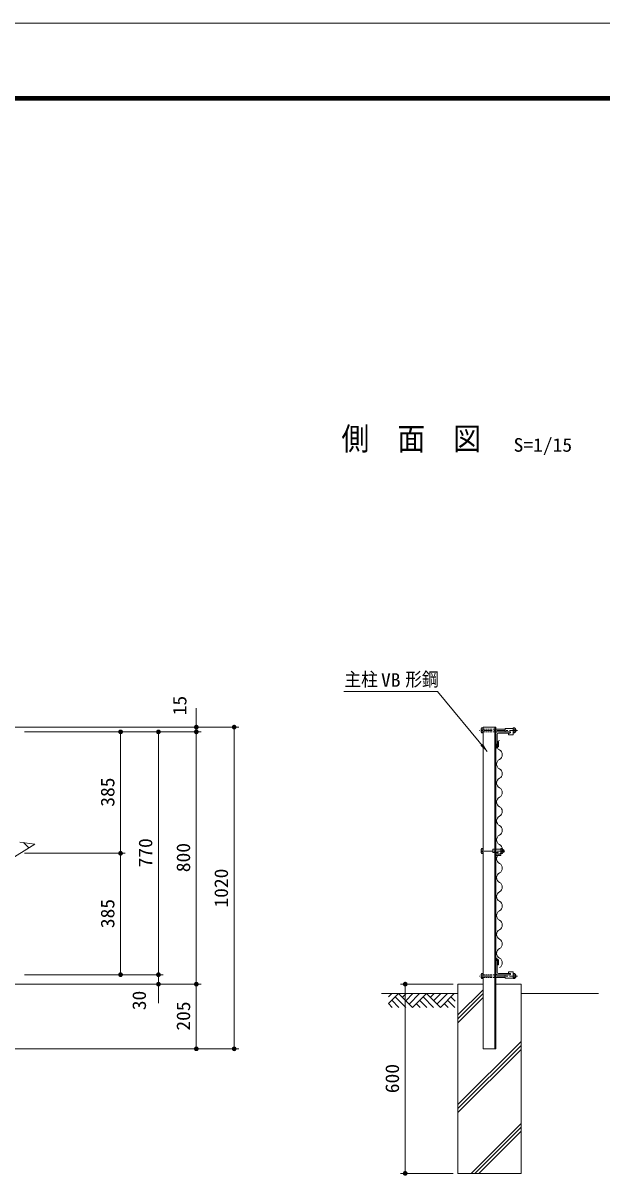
# Model space of a CAD drawing. Units: millimetres at full size. Extents: x -4455 to 4455, y -3150 to 3150.
# Drawn here: x -1088 to 747, y -509 to 3150 of the extents above; entities that cross this region are included whole.
import ezdxf
from ezdxf.enums import TextEntityAlignment as Align

# ---------------------------------------------------------------- set-up
doc = ezdxf.new("R2010")
doc.units = ezdxf.units.MM
doc.header["$LTSCALE"] = 20
for name, pattern in [('USER1', [2, 1.25, -0.25, 0.25, -0.25]), ('USER2', [4.7625, 3.175, -1.5875]), ('USER3', [0.375, 0.25, -0.125])]:
    doc.linetypes.add(name, pattern=pattern)
for name, color, linetype, lineweight in [('0-0_6文字', 3, 'Continuous', 18), ('0-1_4基礎', 4, 'Continuous', 18), ('0-2_5寸法', 1, 'Continuous', 18), ('0-3_SUNPOU', 1, 'Continuous', 18), ('0-4_1部材', 3, 'Continuous', 18), ('0-8_8部品', 3, 'Continuous', 18), ('0-A_2網', 4, 'Continuous', 18), ('0-C_GL', 7, 'Continuous', 18), ('0-D_0', 3, 'Continuous', 18), ('0-F_D-TTL', 7, 'Continuous', 18)]:
    doc.layers.add(name, color=color, linetype=linetype, lineweight=lineweight)
doc.styles.add('ＭＳ ゴシック', font='')
doc.styles.get('ＭＳ ゴシック').set_extended_font_data('MS Gothic')

# ---------------------------------------------------------------- blocks, each defined once
blk = doc.blocks.new('M1')
at = {"layer": '0-3_SUNPOU'}
blk.add_line((-5, 0), (-38.58, 0), dxfattribs=at)
for points in [[(0, 0), (-5, 0), (-4.96, 0.63)], [(0, 0), (-4.96, -0.63), (-5, 0)], [(0, 0), (-4.96, 0.63), (-4.84, 1.24)], [(0, 0), (-4.84, -1.24), (-4.96, -0.63)], [(0, 0), (-4.84, 1.24), (-4.65, 1.84)], [(0, 0), (-4.65, -1.84), (-4.84, -1.24)], [(0, 0), (-4.65, 1.84), (-4.38, 2.41)], [(0, 0), (-4.38, -2.41), (-4.65, -1.84)], [(0, 0), (-4.38, 2.41), (-4.05, 2.94)], [(0, 0), (-4.05, -2.94), (-4.38, -2.41)], [(0, 0), (-4.05, 2.94), (-3.64, 3.42)], [(0, 0), (-3.64, -3.42), (-4.05, -2.94)], [(0, 0), (-3.64, 3.42), (-3.19, 3.85)], [(0, 0), (-3.19, -3.85), (-3.64, -3.42)], [(0, 0), (-3.19, 3.85), (-2.68, 4.22)], [(0, 0), (-2.68, -4.22), (-3.19, -3.85)], [(0, 0), (-2.68, 4.22), (-2.13, 4.52)], [(0, 0), (-2.13, -4.52), (-2.68, -4.22)], [(0, 0), (-2.13, 4.52), (-1.55, 4.76)], [(0, 0), (-1.55, -4.76), (-2.13, -4.52)], [(0, 0), (-1.55, 4.76), (-0.94, 4.91)], [(0, 0), (-0.94, -4.91), (-1.55, -4.76)], [(0, 0), (-0.94, 4.91), (-0.31, 4.99)], [(0, 0), (-0.31, -4.99), (-0.94, -4.91)], [(0, 0), (-0.31, 4.99), (0.31, 4.99)], [(0, 0), (0.31, -4.99), (-0.31, -4.99)], [(0, 0), (0.31, 4.99), (0.94, 4.91)], [(0, 0), (0.94, 4.91), (1.55, 4.76)], [(0, 0), (1.55, 4.76), (2.13, 4.52)], [(0, 0), (2.13, 4.52), (2.68, 4.22)], [(0, 0), (2.68, 4.22), (3.19, 3.85)], [(0, 0), (3.19, 3.85), (3.64, 3.42)], [(0, 0), (3.64, 3.42), (4.05, 2.94)], [(0, 0), (4.05, 2.94), (4.38, 2.41)], [(0, 0), (4.38, 2.41), (4.65, 1.84)], [(0, 0), (4.65, 1.84), (4.84, 1.24)], [(0, 0), (4.84, 1.24), (4.96, 0.63)], [(0, 0), (4.96, 0.63), (5, 0)], [(0, 0), (0.94, -4.91), (0.31, -4.99)], [(0, 0), (1.55, -4.76), (0.94, -4.91)], [(0, 0), (2.13, -4.52), (1.55, -4.76)], [(0, 0), (2.68, -4.22), (2.13, -4.52)], [(0, 0), (3.19, -3.85), (2.68, -4.22)], [(0, 0), (3.64, -3.42), (3.19, -3.85)], [(0, 0), (4.05, -2.94), (3.64, -3.42)], [(0, 0), (4.38, -2.41), (4.05, -2.94)], [(0, 0), (4.65, -1.84), (4.38, -2.41)], [(0, 0), (4.84, -1.24), (4.65, -1.84)], [(0, 0), (4.96, -0.63), (4.84, -1.24)], [(0, 0), (5, 0), (4.96, -0.63)]]:
    blk.add_solid(points, dxfattribs=at)
blk = doc.blocks.new('GL-マーク')
at = {"layer": '0-D_0', "color": 1}
for p, q in [((-278.75, -14.14), (-264.61, 0)), ((-278.75, -42.43), (-236.32, 0)), ((-236.32, 0), (-177.24, -59.08)), ((-203.01, 0), (-219.67, -16.66)), ((-174.73, 0), (-205.53, -30.8)), ((-146.45, 0), (-191.38, -44.94)), ((-118.16, 0), (-177.24, -59.08)), ((-118.16, 0), (-59.08, -59.08)), ((-84.85, 0), (-101.51, -16.65)), ((-56.57, 0), (-87.36, -30.8)), ((-28.28, 0), (-73.22, -44.94)), ((0, 0), (-59.08, -59.08)), ((-278.75, -42.43), (-262.09, -59.08)), ((-264.61, -28.28), (-233.81, -59.08)), ((-250.46, -14.14), (-205.53, -59.08)), ((-160.59, -42.43), (-143.93, -59.08)), ((-146.44, -28.28), (-115.65, -59.08)), ((-132.3, -14.14), (-87.37, -59.08)), ((-25.77, -59.08), (-42.43, -42.43)), ((2.51, -59.08), (-28.28, -28.28)), ((3.33, -31.61), (-14.14, -14.14))]:
    blk.add_line(p, q, dxfattribs=at)

msp = doc.modelspace()

# ---------------------------------------------------------------- linework, layer by layer
at = {"layer": '0-0_6文字', "color": 7}
msp.add_lwpolyline([(-71.22, 1030.43), (225.35, 1030.43), (383.56, 840.4)], dxfattribs=at)
msp.add_solid([(384.83, 838.86), (361.64, 858.58), (369.64, 865.25)], dxfattribs=at)
at = {"layer": '0-1_4基礎', "color": 7}
for p, q in [((290.52, 102.68), (370.52, 102.68)), ((290.52, 102.68), (290.52, -497.32)), ((410.52, 102.68), (490.52, 102.68)), ((490.52, 102.68), (490.52, -497.32)), ((290.52, -497.32), (490.52, -497.32))]:
    msp.add_line(p, q, dxfattribs=at)
at = {"layer": '0-1_4基礎'}
for p, q in [((290.52, 5.19), (370.52, 85.19)), ((290.52, -7.31), (370.52, 72.69)), ((290.52, -19.81), (370.52, 60.19)), ((290.52, -279.4), (490.52, -79.4)), ((290.52, -291.9), (490.52, -91.9)), ((290.52, -304.4), (490.52, -104.4)), ((331.92, -497.32), (490.52, -338.71)), ((344.42, -497.32), (490.52, -351.21)), ((356.92, -497.32), (490.52, -363.71))]:
    msp.add_line(p, q, dxfattribs=at)
at = {"layer": '0-2_5寸法'}
for p, q in [((-538.68, 947.68), (-538.68, 977.68)), ((-1461.62, 917.68), (-523.68, 917.68)), ((-1083.31, 917.68), (-403.68, 917.68)), ((-538.68, 902.68), (-538.68, 917.68)), ((-418.68, -102.32), (-418.68, 917.68)), ((-1083.31, 902.68), (-763.68, 902.68)), ((-1083.31, 902.68), (-523.68, 902.68)), ((-1083.31, 902.68), (-643.68, 902.68)), ((-1083.31, 902.68), (-523.68, 902.68)), ((-778.68, 517.68), (-778.68, 902.68)), ((-658.68, 902.68), (-658.68, 132.68)), ((-538.68, 902.68), (-538.68, 102.68)), ((-538.68, 872.68), (-538.68, 842.68)), ((-1083.31, 517.68), (-763.68, 517.68)), ((-1083.31, 517.68), (-763.68, 517.68)), ((-778.68, 517.68), (-778.68, 132.68)), ((-658.68, 162.68), (-658.68, 192.68)), ((-1083.31, 132.68), (-643.68, 132.68)), ((-1083.31, 132.68), (-763.68, 132.68)), ((-1083.31, 132.68), (-643.68, 132.68)), ((-658.68, 102.68), (-658.68, 132.68)), ((-1410.35, 102.68), (-523.68, 102.68)), ((-1083.31, 102.68), (-643.68, 102.68)), ((-1083.31, 102.68), (-523.68, 102.68)), ((-538.68, 102.68), (-538.68, -102.32)), ((275.52, 102.68), (108.36, 102.68)), ((123.36, 102.68), (123.36, -497.32)), ((-658.68, 72.68), (-658.68, 42.68)), ((-1461.62, -102.32), (-523.68, -102.32)), ((-1461.62, -102.32), (-403.68, -102.32)), ((275.52, -497.32), (108.36, -497.32))]:
    msp.add_line(p, q, dxfattribs=at)
at = {"layer": '0-4_1部材', "color": 7}
for p, q in [((370.52, 917.68), (370.52, -102.32)), ((407.02, 917.68), (407.02, -102.32)), ((410.52, 917.68), (410.52, -102.32)), ((410.52, 857.68), (410.52, 897.68)), ((414.52, 860.68), (414.52, 894.18)), ((419.02, 898.68), (452.52, 898.68)), ((410.52, 854.09), (415.41, 857.86)), ((410.52, 857.68), (411.52, 857.68)), ((410.52, 849.66), (418.91, 856.14)), ((415.41, 871.53), (415.41, 857.86)), ((418.91, 871.53), (415.41, 871.53)), ((418.91, 871.53), (418.91, 856.14)), ((410.52, 185.7), (418.91, 179.22)), ((410.52, 181.28), (415.41, 177.51)), ((410.52, 177.68), (410.52, 137.68)), ((410.52, 177.68), (411.52, 177.68)), ((414.52, 174.68), (414.52, 141.18)), ((415.41, 163.84), (415.41, 177.51)), ((418.91, 163.84), (415.41, 163.84)), ((418.91, 163.84), (418.91, 179.22)), ((419.02, 136.68), (452.52, 136.68))]:
    msp.add_line(p, q, dxfattribs=at)
at = {"layer": '0-4_1部材', "color": 4}
for p in [(-1098.31, 553.3), (-1140.4, 490.95)]:
    msp.add_line(p, (-1050.62, 546.67), dxfattribs=at)
at = {"layer": '0-4_1部材', "color": 7}
for points in [[(415.52, 902.68), (455.52, 902.68), (455.52, 901.68)], [(415.52, 132.68), (455.52, 132.68), (455.52, 133.68)]]:
    msp.add_lwpolyline(points, dxfattribs=at)
for centre, radius, start, end in [((415.52, 897.68), 5, 90, 180), ((419.02, 894.18), 4.5, 90, 180), ((452.52, 901.68), 3, 270, 0), ((411.52, 860.68), 3, 270, 0), ((411.52, 174.68), 3, 0, 90), ((415.52, 137.68), 5, 180, 270), ((419.02, 141.18), 4.5, 180, 270), ((452.52, 133.68), 3, 0, 90)]:
    msp.add_arc(centre, radius, start, end, dxfattribs=at)
at = {"layer": '0-8_8部品'}
for p, q in [((365.23, 914.97), (370.52, 914.97)), ((465.33, 899.29), (465.33, 914.97)), ((364.12, 901.21), (365.23, 899.29)), ((364.81, 911.13), (370.52, 911.13)), ((364.81, 903.13), (370.52, 903.13)), ((410.52, 911.13), (440.33, 911.13)), ((410.52, 903.13), (440.33, 903.13)), ((440.33, 913.45), (465.33, 913.45)), ((440.33, 913.45), (440.33, 902.95)), ((440.33, 902.95), (455.08, 902.95)), ((450.33, 898.45), (455.08, 898.45)), ((450.33, 898.45), (450.33, 893.45)), ((450.33, 893.45), (465.33, 893.45)), ((465.33, 913.45), (465.33, 893.45)), ((471.05, 911.13), (465.33, 911.13)), ((471.05, 903.13), (465.33, 903.13)), ((470.63, 899.29), (465.33, 899.29)), ((471.73, 901.21), (470.63, 899.29)), ((471.73, 901.21), (471.73, 913.05)), ((364.12, 518.9), (364.12, 530.74)), ((364.12, 518.9), (365.23, 516.98)), ((364.81, 528.82), (370.52, 528.82)), ((364.81, 520.82), (370.52, 520.82)), ((365.23, 516.98), (370.52, 516.98)), ((370.52, 516.98), (370.52, 532.66)), ((410.52, 531.14), (426.27, 531.14)), ((410.52, 520.64), (416.02, 520.64)), ((411.27, 516.14), (416.02, 516.14)), ((426.27, 516.98), (426.27, 532.66)), ((431.57, 532.66), (426.27, 532.66)), ((426.27, 531.14), (426.27, 511.14)), ((431.99, 528.82), (426.27, 528.82)), ((431.99, 520.82), (426.27, 520.82)), ((432.67, 530.74), (431.57, 532.66)), ((432.67, 518.9), (432.67, 530.74)), ((432.67, 528.82), (436.23, 528.82)), ((432.67, 520.82), (436.23, 520.82)), ((436.23, 520.82), (436.23, 528.82)), ((364.12, 134.15), (365.23, 136.07)), ((364.81, 132.23), (370.52, 132.23)), ((364.81, 124.23), (370.52, 124.23)), ((365.23, 120.39), (370.52, 120.39)), ((410.52, 132.23), (440.33, 132.23)), ((410.52, 124.23), (440.33, 124.23)), ((440.33, 132.41), (455.08, 132.41)), ((440.33, 121.91), (440.33, 132.41)), ((440.33, 121.91), (465.33, 121.91)), ((450.33, 141.91), (465.33, 141.91)), ((450.33, 136.91), (450.33, 141.91)), ((450.33, 136.91), (455.08, 136.91)), ((465.33, 121.91), (465.33, 141.91)), ((465.33, 136.07), (465.33, 120.39)), ((470.63, 136.07), (465.33, 136.07)), ((471.05, 132.23), (465.33, 132.23)), ((471.05, 124.23), (465.33, 124.23)), ((471.73, 134.15), (470.63, 136.07)), ((471.73, 134.15), (471.73, 122.31))]:
    msp.add_line(p, q, dxfattribs=at)
at = {"layer": '0-8_8部品', "color": 7}
msp.add_line((410.52, 917.68), (370.52, 917.68), dxfattribs=at)
at = {"layer": '0-8_8部品', "color": 1, "linetype": 'USER1'}
for p, q in [((478.75, 907.13), (358.15, 907.13)), ((438.85, 524.82), (359.82, 524.82)), ((478.75, 128.23), (358.15, 128.23))]:
    msp.add_line(p, q, dxfattribs=at)
at = {"layer": '0-8_8部品', "linetype": 'USER3'}
for p, q in [((370.52, 911.13), (410.52, 911.13)), ((370.52, 903.13), (410.52, 903.13)), ((370.52, 132.23), (410.52, 132.23)), ((370.52, 124.23), (410.52, 124.23))]:
    msp.add_line(p, q, dxfattribs=at)
at = {"layer": '0-8_8部品', "color": 1, "linetype": 'USER2'}
for p, q in [((401.27, 531.14), (401.27, 520.64)), ((401.27, 531.14), (410.52, 531.14)), ((401.27, 520.64), (410.52, 520.64))]:
    msp.add_line(p, q, dxfattribs=at)
at = {"layer": '0-8_8部品', "color": 1}
for p, q in [((432.67, 528.02), (436.63, 528.02)), ((432.67, 521.62), (436.63, 521.62))]:
    msp.add_line(p, q, dxfattribs=at)
at = {"layer": '0-8_8部品'}
for points in [[(364.12, 901.21), (364.12, 913.05), (365.23, 914.97)], [(365.23, 899.29), (370.52, 899.29), (370.52, 914.97)], [(471.73, 913.05), (470.63, 914.97), (465.33, 914.97)], [(364.12, 530.74), (365.23, 532.66), (370.52, 532.66)], [(411.27, 516.14), (411.27, 511.14), (426.27, 511.14)], [(432.67, 518.9), (431.57, 516.98), (426.27, 516.98)], [(364.12, 134.15), (364.12, 122.31), (365.23, 120.39)], [(365.23, 136.07), (370.52, 136.07), (370.52, 120.39)], [(471.73, 122.31), (470.63, 120.39), (465.33, 120.39)]]:
    msp.add_lwpolyline(points, dxfattribs=at)
for centre, radius, start, end in [((367.15, 913.05), 3.03, 180, 219.3382), ((376.12, 907.13), 12, 160.52878, 199.47122), ((367.15, 901.21), 3.03, 140.6618, 180), ((455.08, 900.7), 2.25, 270, 90), ((459.73, 907.13), 12, 340.52878, 19.47122), ((468.71, 913.05), 3.03, 320.6618, 0), ((468.71, 901.21), 3.03, 0, 39.3382), ((468.58, 907.13), 6.71, 298.05542, 61.94458), ((367.15, 530.74), 3.03, 180, 219.3382), ((376.12, 524.82), 12, 160.52878, 199.47122), ((367.15, 518.9), 3.03, 140.6618, 180), ((416.02, 518.39), 2.25, 270, 90), ((420.67, 524.82), 12, 340.52878, 19.47122), ((429.65, 530.74), 3.03, 320.6618, 0), ((429.65, 518.9), 3.03, 0, 39.3382), ((429.3, 524.82), 8, 330, 30), ((367.15, 134.15), 3.03, 180, 219.3382), ((376.12, 128.23), 12, 160.52878, 199.47122), ((367.15, 122.31), 3.03, 140.6618, 180), ((455.08, 134.66), 2.25, 270, 90), ((459.73, 128.23), 12, 340.52878, 19.47122), ((468.71, 134.15), 3.03, 320.6618, 0), ((468.71, 122.31), 3.03, 0, 39.3382), ((468.58, 128.23), 6.71, 298.05542, 61.94458)]:
    msp.add_arc(centre, radius, start, end, dxfattribs=at)
at = {"layer": '0-A_2網'}
msp.add_line((-1069.46, 534.97), (-1086.09, 551.6), dxfattribs=at)
at = {"layer": '0-A_2網', "color": 2}
for centre, start, end in [((430.09, 860.39), 118.07249, 241.92751), ((414.09, 830.39), 298.07249, 61.92751), ((430.09, 800.39), 118.07249, 241.92751), ((414.09, 770.39), 298.07249, 61.92751), ((430.09, 740.39), 118.07249, 241.92751), ((430.09, 680.39), 118.07249, 241.92751), ((414.09, 710.39), 298.07249, 61.92751), ((414.09, 650.39), 298.07249, 61.92751), ((430.09, 620.39), 118.07249, 241.92751), ((414.09, 590.39), 298.07249, 61.92751), ((430.09, 560.39), 118.07249, 241.92751), ((430.09, 500.39), 118.07249, 241.92751), ((414.09, 530.39), 298.07249, 61.92751), ((414.09, 470.39), 298.07249, 61.92751), ((430.09, 440.39), 118.07249, 241.92751), ((414.09, 410.39), 298.07249, 61.92751), ((430.09, 380.39), 118.07249, 241.92751), ((430.09, 320.39), 118.07249, 241.92751), ((414.09, 350.39), 298.07249, 61.92751), ((414.09, 290.39), 298.07249, 61.92751), ((430.09, 260.39), 118.07249, 241.92751), ((414.09, 230.39), 298.07249, 61.92751), ((430.09, 200.39), 118.07249, 241.92751), ((414.09, 170.39), 298.07249, 61.92751)]:
    msp.add_arc(centre, 17, start, end, dxfattribs=at)
at = {"layer": '0-C_GL'}
for p, q in [((290.52, 72.68), (47.79, 72.68)), ((735.81, 72.68), (490.52, 72.68)), ((370.52, -102.32), (410.52, -102.32))]:
    msp.add_line(p, q, dxfattribs=at)
at = {"layer": '0-F_D-TTL', "color": 2}
msp.add_lwpolyline([(-4455.04, 3150.21), (4454.66, 3150.21), (4454.66, -3150.21), (-4455.04, -3150.21)], close=True, dxfattribs=at)
at = {"layer": '0-F_D-TTL'}
for points in [[(-4168.65, 2916.87), (4168.28, 2916.87), (4168.28, -2916.87), (-4168.65, -2916.87)], [(-4166, 2914.21), (4165.63, 2914.21), (4165.63, -2914.21), (-4166, -2914.21)], [(-4163.35, 2911.56), (4162.97, 2911.56), (4162.97, -2911.56), (-4163.35, -2911.56)], [(-4160.7, 2908.91), (4160.32, 2908.91), (4160.32, -2908.91), (-4160.7, -2908.91)], [(-4158.05, 2906.26), (4157.67, 2906.26), (4157.67, -2906.26), (-4158.05, -2906.26)]]:
    msp.add_lwpolyline(points, close=True, dxfattribs=at)

# ---------------------------------------------------------------- block references
at = {"layer": '0-2_5寸法', "xscale": 1.5, "yscale": 1.5}
for p, rotation in [((-538.68, 917.68), 270), ((-418.68, 917.68), 90), ((-778.68, 902.68), 90), ((-658.68, 902.68), 90), ((-538.68, 902.68), 90), ((-538.68, 902.68), 90), ((-778.68, 517.68), 270), ((-778.68, 517.68), 90), ((-778.68, 132.68), 270), ((-658.68, 132.68), 270), ((-658.68, 132.68), 270), ((-538.68, 102.68), 270), ((-658.68, 102.68), 90), ((-538.68, 102.68), 90), ((123.36, 102.68), 90), ((-538.68, -102.32), 270), ((-418.68, -102.32), 270), ((123.36, -497.32), 270)]:
    msp.add_blockref('M1', p, dxfattribs=dict(at, rotation=rotation))
at = {"layer": '0-C_GL', "xscale": 0.75, "yscale": 0.75}
msp.add_blockref('GL-マーク', (278.93, 72.68), dxfattribs=at)

# ---------------------------------------------------------------- texts
at = {"layer": '0-0_6文字', "color": 7, "style": 'ＭＳ ゴシック', "width": 0.9}
msp.add_text('側\u3000面\u3000図', height=72.14, dxfattribs=at).set_placement((-78.82, 1774.47), align=Align.BOTTOM_LEFT)
at = {"layer": '0-0_6文字', "style": 'ＭＳ ゴシック'}
for s, width, p in [('S=1/15', 1.05, (466.77, 1777.92)), ('主柱', 0.9, (-69.75, 1034.37)), ('VB', 1.05, (46.65, 1032.56)), ('形鋼', 0.9, (123.33, 1034.8))]:
    msp.add_text(s, height=43.26, dxfattribs=dict(at, width=width)).set_placement(p, align=Align.BOTTOM_LEFT)
at = {"layer": '0-2_5寸法', "color": 3, "style": 'ＭＳ ゴシック', "width": 1.05}
for s, p in [('15', (-556.98, 955.22)), ('385', (-785.35, 665.18)), ('770', (-665.35, 472.68)), ('800', (-545.35, 457.68)), ('1020', (-425.35, 345.43)), ('385', (-785.35, 280.18)), ('30', (-685.28, 20.02)), ('205', (-545.35, -44.82)), ('600', (116.69, -243.07))]:
    msp.add_text(s, height=43.26, rotation=90, dxfattribs=at).set_placement(p, align=Align.BOTTOM_LEFT)

doc.saveas('drawing.dxf')
